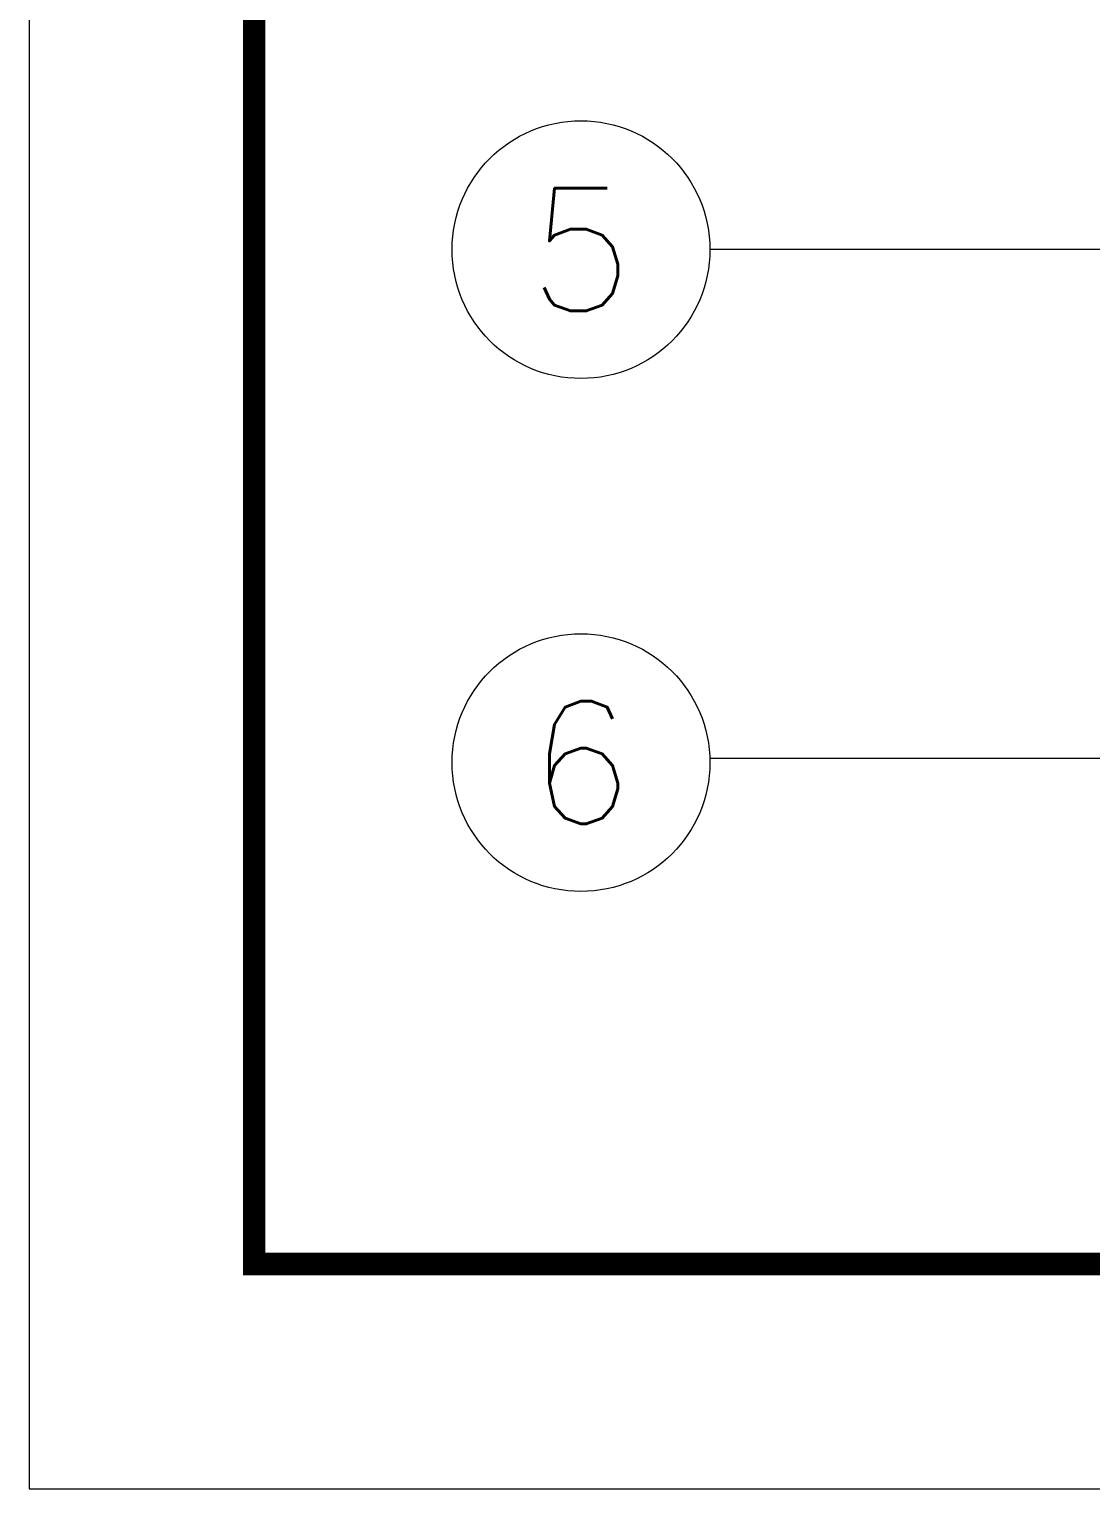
# Model space of a CAD drawing. Header units: millimetres. Extents: x 1690 to 2009, y -242 to -21.
# Drawn here: x 1689.98 to 1715.92, y -242.45 to -206.77 of the extents above; entities that cross this region are included whole.
import ezdxf
from ezdxf.enums import TextEntityAlignment as Align

# ---------------------------------------------------------------- set-up
doc = ezdxf.new("R2010")
doc.units = ezdxf.units.MM
doc.layers.add('from', color=7, linetype='Continuous', lineweight=13)
doc.styles.add('TXT', font='txt.shx', dxfattribs={"bigfont": 'gbcbig.shx'})
doc.styles.add('宋体', font='SimSun.ttf')
doc.dimstyles.new('YanXiu', dxfattribs={"dimscale": 1.5, "dimtxt": 2.5, "dimasz": 2.2, "dimexe": 0.65, "dimexo": 0.65, "dimgap": 0.5, "dimtad": 1, "dimdsep": 46, "dimtxsty": '宋体', "dimcen": 0, "dimclrd": 3, "dimclre": 3, "dimclrt": 3, "dimazin": 2, "dimtfac": 1, "dimtofl": 0, "dimtmove": 0, "dimatfit": 3, "dimfxl": 1, "dimlwd": 5, "dimlwe": 5, "dimarcsym": 0})

# ---------------------------------------------------------------- blocks, each defined once
blk = doc.blocks.new('u40')
at = {"layer": 'from', "color": 4}
for centre in [(-117.421, 24.591), (-117.421, 12.052)]:
    blk.add_circle(centre, 3.15, dxfattribs=at)
at = {"layer": 'from', "color": 6, "style": 'TXT'}
for s, p in [('5', (-117.421, 24.591)), ('6', (-117.421, 12.052))]:
    blk.add_text(s, height=3, dxfattribs=at).set_placement(p, align=Align.MIDDLE)
at = {"layer": 'from', "color": 4}
for points in [[(-86.73, 24.591), (-114.271, 24.591)], [(-95.569, 12.151), (-114.273, 12.151)]]:
    blk.add_leader(points, dimstyle='YanXiu', override={"dimasz": 1, "dimldrblk": 'Dot'}, dxfattribs=at)

msp = doc.modelspace()

# ---------------------------------------------------------------- linework, layer by layer
at = {"layer": 'from'}
msp.add_lwpolyline([(1689.981, -242.447), (2008.908, -242.447), (2008.908, -20.821), (1689.981, -20.821)], close=True, dxfattribs=at)
at = {"layer": 'from', "const_width": 0.55}
msp.add_lwpolyline([(1695.477, -236.95), (1695.477, -26.317), (2003.411, -26.317), (2003.411, -236.95), (1695.477, -236.95)], dxfattribs=at)

# ---------------------------------------------------------------- block references
msp.add_blockref('u40', (1820.885, -236.748))

doc.saveas('drawing.dxf')
